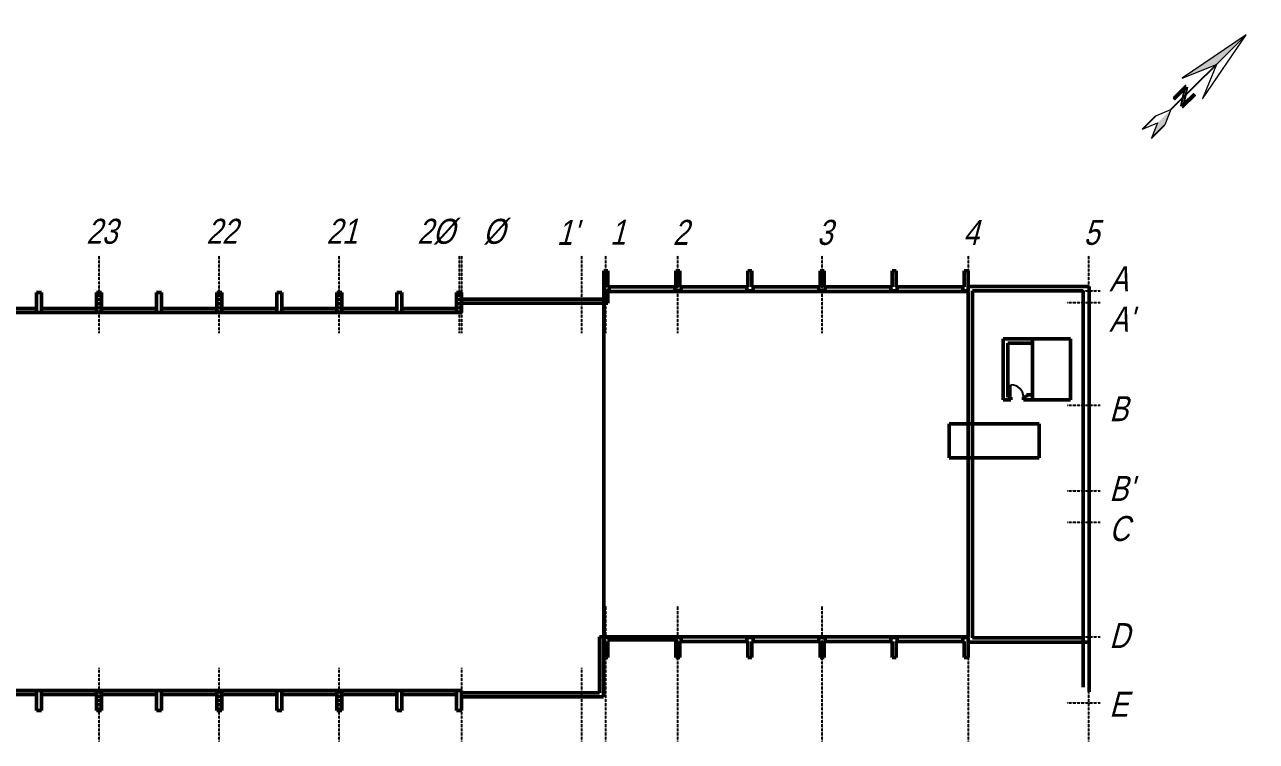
# Model space of a CAD drawing. Header units: millimetres. Extents: x 18890 to 178151, y 13973 to 138738.
# Drawn here: x 116611 to 178151, y 66393 to 102212 of the extents above; entities that cross this region are included whole.
import ezdxf
from ezdxf.enums import TextEntityAlignment as Align

# ---------------------------------------------------------------- set-up
doc = ezdxf.new("R2010")
doc.units = ezdxf.units.MM
doc.linetypes.add('ACAD_ISO10W100', pattern=[18, 12, -3, 0, -3])
doc.layers.add('A03_Türen', color=254, linetype='Continuous', lineweight=25)
doc.layers.add('A0_Grundriß', color=7, linetype='Continuous', lineweight=50)
doc.layers.add('A07_Achslinien', color=253, linetype='ACAD_ISO10W100')
doc.layers.add('Nord-Pfeil', color=7, linetype='Continuous')
doc.styles.get("Standard").update_dxf_attribs({"font": 'arial.ttf'})

# ---------------------------------------------------------------- blocks, each defined once
blk = doc.blocks.new('Nord-Pfeil 05')
for points in [[(-7207, -37964), (6, -20987), (0, 0)], [(-2248, -41214), (-3442, -39421), (-3440, -47995), (-2246, -47995)], [(-2248, -39421), (-2248, -41214), (2271, -47994), (2271, -46201)], [(2271, -46201), (3465, -47993), (3463, -39419), (2269, -39420)], [(3232, -60537), (14, -52974), (17, -62385), (3234, -69948)]]:
    blk.add_hatch(color=256).paths.add_polyline_path(points)
at = {"linetype": 'Continuous', "lineweight": 20, "ltscale": 0.039687}
for p, q in [((0, 0), (-7207, -37964)), ((0, 0), (6, -20987)), ((7227, -37960), (0, 0)), ((-7207, -37964), (6, -20987)), ((6, -20987), (7227, -37960)), ((-3200, -60538), (14, -52974)), ((14, -52974), (3232, -60537)), ((-3197, -69950), (17, -62385)), ((17, -62385), (3234, -69948))]:
    blk.add_line(p, q, dxfattribs=at)
for p, q in [((6, -20987), (14, -52974)), ((-3197, -69950), (-3200, -60538)), ((3234, -69948), (3232, -60537))]:
    blk.add_line(p, q)
for points in [[(-3440, -47995), (-2246, -47995), (-2248, -41214), (-3442, -39421)], [(2271, -46201), (3465, -47993), (3463, -39419), (2269, -39420)]]:
    blk.add_lwpolyline(points, close=True)
blk.add_lwpolyline([(-2248, -39421), (2271, -46201), (2271, -47994), (-2248, -41214), (-2248, -39421)])

msp = doc.modelspace()

# ---------------------------------------------------------------- linework, layer by layer
at = {"layer": 'A03_Türen'}
msp.add_line((165891, 83465), (165891, 84215), dxfattribs=at)
msp.add_arc((165891, 83595), 620, 0, 90, dxfattribs=at)
at = {"layer": 'A07_Achslinien'}
for p, q in [((120331, 86795), (120331, 90658)), ((126331, 86795), (126331, 90658)), ((132331, 86795), (132331, 90658)), ((138331, 86795), (138331, 90658)), ((138451, 86795), (138451, 90658)), ((144451, 86795), (144451, 90658)), ((145651, 86795), (145651, 90658)), ((149251, 86795), (149251, 90658)), ((156451, 86795), (156451, 90658)), ((163761, 86795), (163761, 90658)), ((169781, 86795), (169781, 90658)), ((168706, 88915), (170353, 88915)), ((168706, 88325), (170353, 88325)), ((168706, 83195), (170353, 83195)), ((168706, 78915), (170353, 78915)), ((168706, 77345), (170353, 77345)), ((145651, 66393), (145651, 73146)), ((149251, 66393), (149251, 73146)), ((156451, 66393), (156451, 73146)), ((163761, 66393), (163761, 73146)), ((169781, 66393), (169781, 73146)), ((168706, 71625), (170353, 71625)), ((120331, 66393), (120331, 70060)), ((126331, 66393), (126331, 70060)), ((132331, 66393), (132331, 70060)), ((138451, 66393), (138451, 70060)), ((144451, 66393), (144451, 70060)), ((168706, 68325), (170353, 68325))]:
    msp.add_line(p, q, dxfattribs=at)
at = {"layer": 'A0_Grundriß'}
for p, q in [((145551, 88915), (145551, 89915)), ((145551, 89915), (145751, 89915)), ((145551, 89915), (145751, 89915)), ((145551, 88915), (145551, 89915)), ((145751, 89915), (145751, 89115)), ((145751, 89915), (145751, 89115)), ((149351, 89915), (149151, 89915)), ((149151, 89915), (149151, 89115)), ((149351, 89915), (149151, 89915)), ((149151, 89915), (149151, 89115)), ((149351, 89915), (149151, 89915)), ((149151, 89915), (149151, 89115)), ((149351, 89115), (149351, 89915)), ((149351, 89115), (149351, 89915)), ((149351, 89115), (149351, 89915)), ((152951, 89915), (152751, 89915)), ((152751, 89915), (152751, 89115)), ((152951, 89115), (152951, 89915)), ((156551, 89915), (156351, 89915)), ((156351, 89915), (156351, 89115)), ((156551, 89115), (156551, 89915)), ((160151, 89915), (159951, 89915)), ((159951, 89915), (159951, 89115)), ((160151, 89115), (160151, 89915)), ((163751, 89915), (163551, 89915)), ((163551, 89915), (163551, 89115)), ((163751, 88915), (163751, 89915)), ((117456, 88825), (117206, 88825)), ((117206, 88825), (117206, 87825)), ((117456, 87825), (117456, 88825)), ((120456, 88825), (120206, 88825)), ((120206, 88825), (120206, 87825)), ((120456, 87825), (120456, 88825)), ((123456, 88825), (123206, 88825)), ((123206, 88825), (123206, 87825)), ((123456, 87825), (123456, 88825)), ((126456, 88825), (126206, 88825)), ((126206, 88825), (126206, 87825)), ((126456, 87825), (126456, 88825)), ((129456, 88825), (129206, 88825)), ((129206, 88825), (129206, 87825)), ((129456, 87825), (129456, 88825)), ((132456, 88825), (132206, 88825)), ((132206, 88825), (132206, 87825)), ((132456, 87825), (132456, 88825)), ((135456, 88825), (135206, 88825)), ((135206, 88825), (135206, 87825)), ((135456, 87825), (135456, 88825)), ((138431, 88825), (138181, 88825)), ((138181, 88825), (138181, 87825)), ((138431, 88825), (138181, 88825)), ((138181, 88825), (138181, 87825)), ((138431, 87825), (138431, 88825)), ((138431, 87825), (138431, 88825)), ((145551, 88915), (145811, 88915)), ((145551, 88915), (145811, 88915)), ((145551, 71625), (145551, 88915)), ((145811, 89115), (145751, 89115)), ((145811, 89115), (145751, 89115)), ((145811, 89115), (145751, 89115)), ((145811, 89115), (145751, 89115)), ((145751, 88875), (149151, 88875)), ((145751, 88875), (149151, 88875)), ((145751, 88875), (149151, 88875)), ((145751, 88295), (145751, 88875)), ((145811, 89115), (149091, 89115)), ((145811, 89115), (149091, 89115)), ((145811, 88915), (145811, 89115)), ((145811, 89115), (149091, 89115)), ((145811, 88915), (145811, 89115)), ((149151, 89115), (149091, 89115)), ((149091, 89115), (149091, 88915)), ((149151, 89115), (149091, 89115)), ((149091, 89115), (149091, 88915)), ((149151, 89115), (149091, 89115)), ((149091, 89115), (149091, 88915)), ((149091, 88915), (149411, 88915)), ((149091, 88915), (149411, 88915)), ((149091, 88915), (149411, 88915)), ((149151, 88875), (163751, 88875)), ((149411, 89115), (149351, 89115)), ((149411, 89115), (149351, 89115)), ((149411, 89115), (149351, 89115)), ((149411, 88915), (149411, 89115)), ((149411, 88915), (149411, 89115)), ((149411, 88915), (149411, 89115)), ((149411, 89115), (152691, 89115)), ((152751, 89115), (152691, 89115)), ((152691, 89115), (152691, 88915)), ((152691, 88915), (153011, 88915)), ((153011, 89115), (152951, 89115)), ((153011, 88915), (153011, 89115)), ((153011, 89115), (156291, 89115)), ((156351, 89115), (156291, 89115)), ((156291, 89115), (156291, 88915)), ((156291, 88915), (156611, 88915)), ((156611, 89115), (156551, 89115)), ((156611, 88915), (156611, 89115)), ((156611, 89115), (159891, 89115)), ((159951, 89115), (159891, 89115)), ((159891, 89115), (159891, 88915)), ((159891, 88915), (160211, 88915)), ((160211, 89115), (160151, 89115)), ((160211, 88915), (160211, 89115)), ((160211, 89115), (163491, 89115)), ((163551, 89115), (163491, 89115)), ((163491, 89115), (163491, 88915)), ((163491, 88915), (163751, 88915)), ((163751, 89125), (169801, 89125)), ((163751, 88875), (163751, 71625)), ((163961, 88915), (169501, 88915)), ((163961, 88915), (163961, 71575)), ((169501, 71575), (169501, 88915)), ((169801, 71355), (169801, 89125)), ((114591, 88025), (117206, 88025)), ((117456, 88025), (120206, 88025)), ((120456, 88025), (123206, 88025)), ((123456, 88025), (126206, 88025)), ((126456, 88025), (129206, 88025)), ((129456, 88025), (132206, 88025)), ((132456, 88025), (135206, 88025)), ((135456, 88025), (138181, 88025)), ((138431, 88495), (145551, 88495)), ((138431, 88295), (145751, 88295)), ((96456, 87825), (138181, 87825)), ((117206, 87825), (117456, 87825)), ((120206, 87825), (120456, 87825)), ((123206, 87825), (123456, 87825)), ((126206, 87825), (126456, 87825)), ((129206, 87825), (129456, 87825)), ((132206, 87825), (132456, 87825)), ((135206, 87825), (135456, 87825)), ((138181, 87825), (138431, 87825)), ((138181, 87825), (138431, 87825)), ((165501, 83465), (165501, 86515)), ((165501, 86515), (168871, 86515)), ((165741, 83595), (165741, 86295)), ((165741, 86295), (166961, 86295)), ((166961, 83465), (166961, 86515)), ((168871, 83465), (168871, 86515)), ((169501, 69094), (169501, 86434)), ((169801, 68874), (169801, 86644)), ((166661, 83715), (166961, 83715)), ((166661, 83595), (166661, 83715)), ((165501, 83465), (165891, 83465)), ((165741, 83595), (165891, 83595)), ((165891, 83465), (165891, 83595)), ((166511, 83465), (166511, 83595)), ((166511, 83595), (166661, 83595)), ((166511, 83465), (168871, 83465)), ((162801, 80565), (162801, 82265)), ((162801, 82265), (167301, 82265)), ((167301, 82265), (167301, 80565)), ((167301, 80565), (162801, 80565)), ((145331, 68825), (145331, 71625)), ((145331, 71625), (145531, 71625)), ((145331, 71625), (145531, 71625)), ((145531, 68625), (145531, 71625)), ((145531, 71625), (163761, 71625)), ((145811, 71585), (145551, 71585)), ((145551, 71585), (145551, 71385)), ((145811, 71385), (145811, 71585)), ((145811, 71465), (149151, 71465)), ((149411, 71585), (149151, 71585)), ((149151, 71585), (149151, 71385)), ((149411, 71385), (149411, 71585)), ((149411, 71385), (149411, 71585)), ((152691, 71385), (152691, 71585)), ((152691, 71585), (153011, 71585)), ((153011, 71585), (153011, 71385)), ((156291, 71385), (156291, 71585)), ((156291, 71585), (156611, 71585)), ((156611, 71585), (156611, 71385)), ((159891, 71385), (159891, 71585)), ((159891, 71585), (160211, 71585)), ((160211, 71585), (160211, 71385)), ((163751, 71585), (163491, 71585)), ((163491, 71585), (163491, 71385)), ((163751, 71385), (163751, 71585)), ((163961, 71575), (169501, 71575)), ((145551, 71385), (145551, 70585)), ((145751, 71385), (145811, 71385)), ((145751, 70585), (145751, 71385)), ((149151, 71385), (149151, 70585)), ((149351, 71385), (149411, 71385)), ((149351, 70585), (149351, 71385)), ((149351, 71385), (149411, 71385)), ((149351, 70585), (149351, 71385)), ((149411, 71385), (152691, 71385)), ((152751, 71385), (152691, 71385)), ((152751, 70585), (152751, 71385)), ((153011, 71385), (152951, 71385)), ((152951, 71385), (152951, 70585)), ((153011, 71385), (156291, 71385)), ((156351, 71385), (156291, 71385)), ((156351, 70585), (156351, 71385)), ((156611, 71385), (156551, 71385)), ((156551, 71385), (156551, 70585)), ((156611, 71385), (159891, 71385)), ((159951, 71385), (159891, 71385)), ((159951, 70585), (159951, 71385)), ((160211, 71385), (160151, 71385)), ((160151, 71385), (160151, 70585)), ((160211, 71385), (163491, 71385)), ((163491, 71385), (163551, 71385)), ((163551, 71385), (163551, 70585)), ((163751, 70585), (163751, 71385)), ((163751, 71355), (169801, 71355)), ((145551, 70585), (145751, 70585)), ((149151, 70585), (149351, 70585)), ((152951, 70585), (152751, 70585)), ((156551, 70585), (156351, 70585)), ((160151, 70585), (159951, 70585)), ((163551, 70585), (163751, 70585)), ((84591, 68935), (138181, 68935)), ((117456, 68935), (117206, 68935)), ((117206, 68935), (117206, 67935)), ((117456, 67935), (117456, 68935)), ((120456, 68935), (120206, 68935)), ((120206, 68935), (120206, 67935)), ((120456, 67935), (120456, 68935)), ((123456, 68935), (123206, 68935)), ((123206, 68935), (123206, 67935)), ((123456, 67935), (123456, 68935)), ((126456, 68935), (126206, 68935)), ((126206, 68935), (126206, 67935)), ((126456, 67935), (126456, 68935)), ((129456, 68935), (129206, 68935)), ((129206, 68935), (129206, 67935)), ((129456, 67935), (129456, 68935)), ((132456, 68935), (132206, 68935)), ((132206, 68935), (132206, 67935)), ((132456, 67935), (132456, 68935)), ((135456, 68935), (135206, 68935)), ((135206, 68935), (135206, 67935)), ((135456, 67935), (135456, 68935)), ((138431, 68935), (138181, 68935)), ((138181, 68935), (138181, 67935)), ((138431, 67935), (138431, 68935)), ((114591, 68735), (117206, 68735)), ((117456, 68735), (120206, 68735)), ((120456, 68735), (123206, 68735)), ((123456, 68735), (126206, 68735)), ((126456, 68735), (129206, 68735)), ((129456, 68735), (132206, 68735)), ((132456, 68735), (135206, 68735)), ((135456, 68735), (138181, 68735)), ((138431, 68825), (145331, 68825)), ((138431, 68625), (145531, 68625)), ((117206, 67935), (117456, 67935)), ((120206, 67935), (120456, 67935)), ((123206, 67935), (123456, 67935)), ((126206, 67935), (126456, 67935)), ((129206, 67935), (129456, 67935)), ((132206, 67935), (132456, 67935)), ((135206, 67935), (135456, 67935)), ((138181, 67935), (138431, 67935))]:
    msp.add_line(p, q, dxfattribs=at)

# ---------------------------------------------------------------- block references
at = {"layer": 'Nord-Pfeil', "xscale": 0.099999999995085, "yscale": 0.1000000000058208, "zscale": 0.1, "rotation": 314.8381727920944}
msp.add_blockref('Nord-Pfeil 05', (177641, 101701), dxfattribs=at)

# ---------------------------------------------------------------- texts
at = {"layer": 'A07_Achslinien', "color": 7, "linetype": 'Continuous', "oblique": 15, "width": 0.8}
for s, p in [('23', (120463, 91258)), ('22', (126463, 91258)), ('21', (132464, 91258)), ('2%%c', (137157, 91258)), ('%%c', (140060, 91258)), ("1'", (143719, 91206)), ('1', (146245, 91208)), ('2', (149383, 91206)), ('3', (156583, 91206)), ('4', (163892, 91206)), ('5', (169913, 91206)), ('A', (171269, 88883)), ("A'", (171401, 86873)), ('B', (171269, 82394)), ("B'", (171402, 78408)), ('C', (171307, 76405)), ('D', (171307, 71054)), ('E', (171269, 67622))]:
    msp.add_text(s, height=1250, dxfattribs=at).set_placement(p, align=Align.CENTER)

doc.saveas('drawing.dxf')
